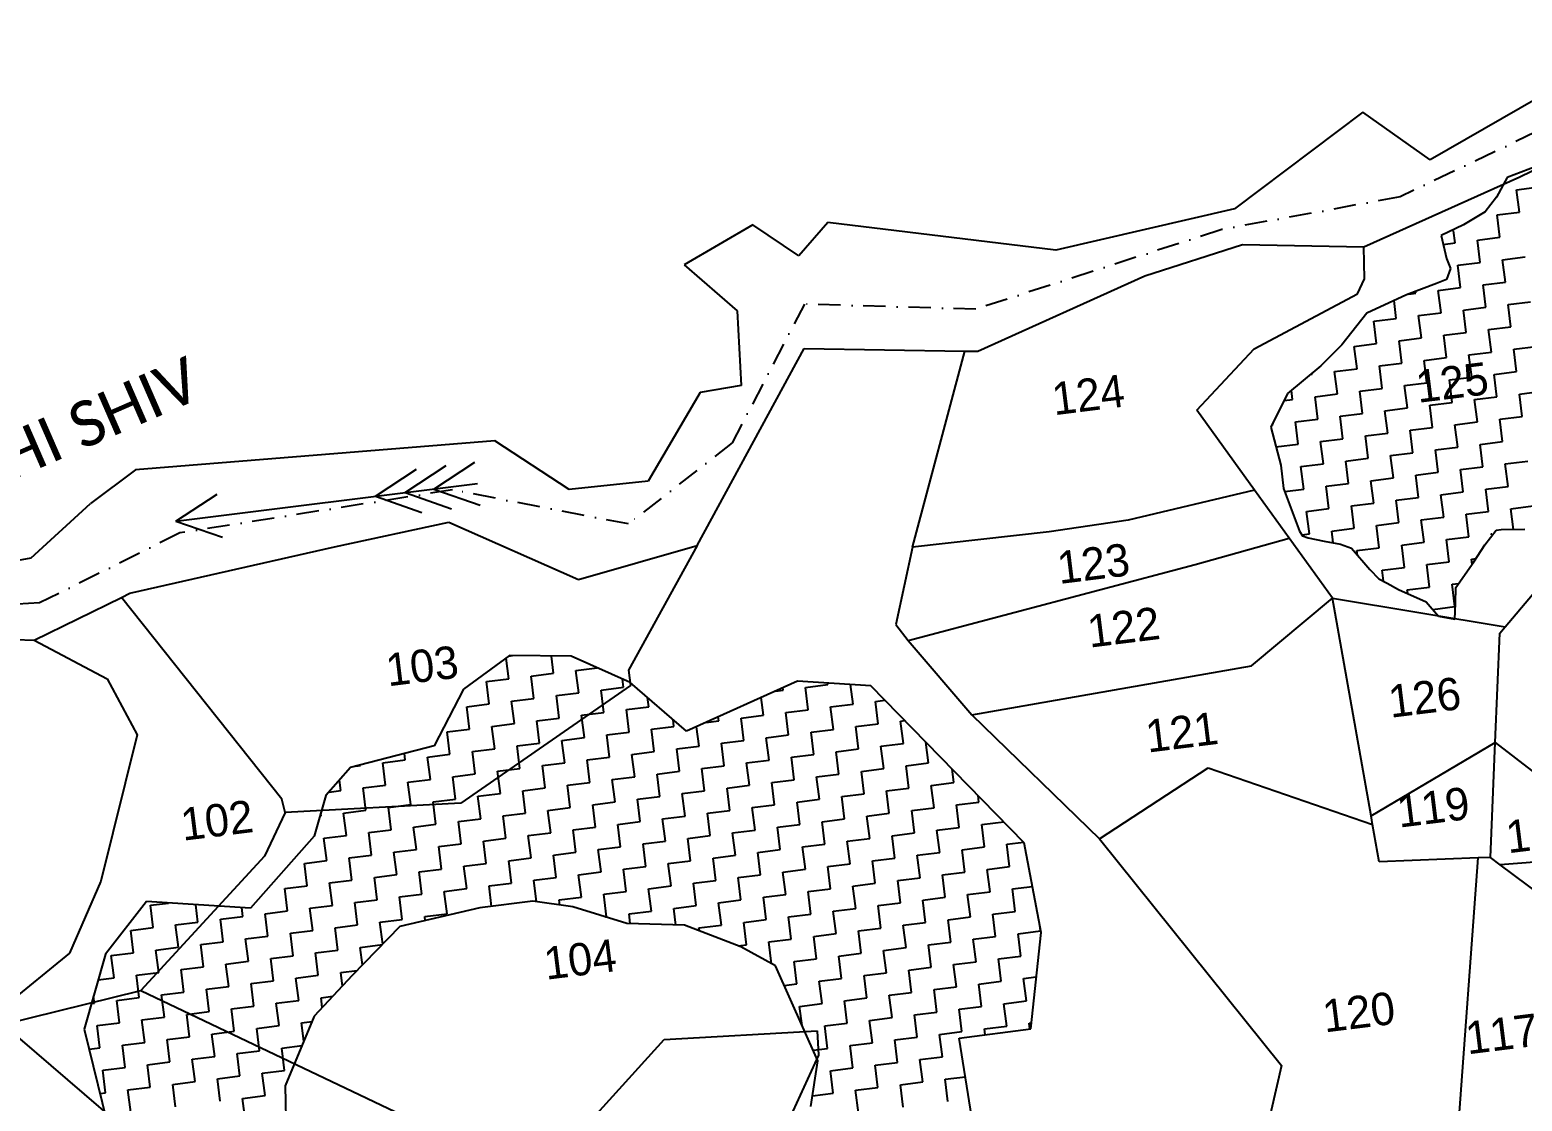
# Model space of a CAD drawing. Header units: metres. Extents: x 290108 to 292128, y 1990044 to 1991719.
# Drawn here: x 291090.2 to 291424.1, y 1991421.1 to 1991660.9 of the extents above; entities that cross this region are included whole.
import ezdxf
from ezdxf.enums import TextEntityAlignment as Align

# ---------------------------------------------------------------- set-up
doc = ezdxf.new("R2010")
doc.units = ezdxf.units.M
doc.header["$MEASUREMENT"] = 0
doc.linetypes.add('DASHDOT', pattern=[1, 0.5, -0.25, 0, -0.25])
for name, color, linetype in [('OFF', 1, 'Continuous'), ('POLY_HATCH', 12, 'Continuous'), ('POLY_PARCEL', 6, 'Continuous'), ('POLY_WATER', 4, 'Continuous'), ('TEXT_MAPOUT', 7, 'Continuous'), ('TEXT_PARCEL', 7, 'Continuous'), ('V_BOUND_STREAM_LINE', 7, 'DASHDOT')]:
    doc.layers.add(name, color=color, linetype=linetype)
doc.styles.add('Legend', font='calibri.ttf')
doc.styles.add('TEXT_MAP', font='')
doc.styles.get('TEXT_MAP').set_extended_font_data('Kruti Dev 050')

msp = doc.modelspace()

# ---------------------------------------------------------------- linework, layer by layer
for points in [[(291167.5, 1991556.5), (291176.71, 1991562.55)], [(291174.13, 1991557.33), (291183.34, 1991563.38)], [(291180.56, 1991558.13), (291189.77, 1991564.17)], [(291122.85, 1991550.95), (291190.37, 1991559.35)], [(291122.85, 1991550.95), (291132.06, 1991556.99)], [(291167.5, 1991556.5), (291177.91, 1991552.9)], [(291174.13, 1991557.33), (291184.55, 1991553.72)], [(291180.56, 1991558.13), (291190.97, 1991554.52)], [(291122.85, 1991550.95), (291133.26, 1991547.34)]]:
    msp.add_lwpolyline(points)
at = {"layer": 'OFF'}
for p, q in [((291251.97, 1991617.28), (291236.61, 1991608.31)), ((291090.38, 1991542.65), (291103.76, 1991554.9)), ((291084.16, 1991438.23), (291115, 1991445.85))]:
    msp.add_line(p, q, dxfattribs=at)
at = {"layer": 'POLY_HATCH'}
for p, q in [((291432.02, 1991632.18), (291420.81, 1991627.85)), ((291420.81, 1991627.85), (291418.43, 1991623.44)), ((291418.43, 1991623.44), (291415.89, 1991620.19)), ((291415.89, 1991620.19), (291410.98, 1991617.24)), ((291410.98, 1991617.24), (291405.99, 1991614.85)), ((291405.99, 1991614.85), (291407.21, 1991609.73)), ((291407.21, 1991609.73), (291408.08, 1991607.49)), ((291408.08, 1991607.49), (291407.21, 1991605.03)), ((291404.97, 1991604.17), (291398.25, 1991601.57)), ((291407.21, 1991605.03), (291404.97, 1991604.17)), ((291398.25, 1991601.57), (291389.36, 1991597.53)), ((291389.36, 1991597.53), (291383.79, 1991590.38)), ((291383.79, 1991590.38), (291379.09, 1991585.69)), ((291379.09, 1991585.69), (291371.64, 1991579.48)), ((291371.64, 1991579.48), (291367.88, 1991571.97)), ((291367.88, 1991571.97), (291370.11, 1991563.45)), ((291370.11, 1991563.45), (291370.76, 1991558.25)), ((291370.76, 1991558.25), (291374.29, 1991548.71)), ((291374.29, 1991548.71), (291375.01, 1991547.63)), ((291415.77, 1991545.66), (291418.3, 1991548.91)), ((291418.3, 1991548.91), (291419.46, 1991549.05)), ((291419.46, 1991549.05), (291424.74, 1991549.12)), ((291375.01, 1991547.63), (291376.24, 1991547.19)), ((291376.24, 1991547.19), (291379.86, 1991546.47)), ((291379.86, 1991546.47), (291383.47, 1991545.75)), ((291383.47, 1991545.75), (291385.93, 1991544.88)), ((291413.31, 1991541.83), (291415.77, 1991545.66)), ((291385.93, 1991544.88), (291390.04, 1991540.11)), ((291390.04, 1991540.11), (291392.06, 1991538.01)), ((291409.33, 1991536.05), (291413.31, 1991541.83)), ((291392.06, 1991538.01), (291393.94, 1991537.07)), ((291393.94, 1991537.07), (291396.47, 1991535.63)), ((291396.47, 1991535.63), (291402.68, 1991532.88)), ((291409.19, 1991532.51), (291409.33, 1991536.05)), ((291402.68, 1991532.88), (291405.43, 1991529.7)), ((291409.04, 1991528.98), (291409.19, 1991532.51)), ((291405.43, 1991529.7), (291409.04, 1991528.98)), ((291197.53, 1991520.84), (291187.21, 1991513.31)), ((291211.29, 1991520.68), (291197.53, 1991520.84)), ((291224.52, 1991514.83), (291211.29, 1991520.68)), ((291187.21, 1991513.31), (291180.67, 1991500.63)), ((291237.13, 1991503.91), (291224.52, 1991514.83)), ((291261.98, 1991515.12), (291237.13, 1991503.91)), ((291278.36, 1991514.04), (291261.98, 1991515.12)), ((291312.72, 1991478.96), (291278.36, 1991514.04)), ((291180.67, 1991500.63), (291161.9, 1991495.8)), ((291161.9, 1991495.8), (291156.43, 1991489.5)), ((291156.43, 1991489.5), (291153.81, 1991480.43)), ((291153.81, 1991480.43), (291139.57, 1991464.29)), ((291316.48, 1991458.82), (291312.72, 1991478.96)), ((291116.26, 1991465.77), (291107.1, 1991454.01)), ((291139.57, 1991464.29), (291116.26, 1991465.77)), ((291202.72, 1991465.86), (291190.88, 1991464.39)), ((291211.7, 1991464.57), (291202.72, 1991465.86)), ((291190.88, 1991464.39), (291172.96, 1991460.16)), ((291223.79, 1991460.87), (291211.7, 1991464.57)), ((291172.96, 1991460.16), (291162.3, 1991449.21)), ((291236.67, 1991460.47), (291223.79, 1991460.87)), ((291249.3, 1991455.63), (291236.67, 1991460.47)), ((291314.16, 1991437.3), (291316.48, 1991458.82)), ((291257.04, 1991451.38), (291249.3, 1991455.63)), ((291107.1, 1991454.01), (291102.32, 1991437.18)), ((291162.3, 1991449.21), (291153.8, 1991440.14)), ((291266.5, 1991430.12), (291257.04, 1991451.38)), ((291153.8, 1991440.14), (291147.33, 1991424.51)), ((291102.32, 1991437.18), (291107.39, 1991416.57)), ((291298.15, 1991435.21), (291314.16, 1991437.3)), ((291300.98, 1991417.45), (291298.15, 1991435.21)), ((291264.97, 1991419.91), (291266.5, 1991430.12)), ((291147.33, 1991424.51), (291147.62, 1991409.32))]:
    msp.add_line(p, q, dxfattribs=at)
at = {"layer": 'POLY_HATCH', "linetype": 'Continuous'}
for p, q in [((291422.91, 1991625.13), (291427.92, 1991625.75)), ((291423.53, 1991620.11), (291422.91, 1991625.13)), ((291418.52, 1991619.49), (291423.53, 1991620.11)), ((291419.14, 1991614.48), (291418.52, 1991619.49)), ((291409.12, 1991613.23), (291408.78, 1991615.92)), ((291406.46, 1991612.9), (291409.12, 1991613.23)), ((291414.13, 1991613.86), (291419.14, 1991614.48)), ((291414.75, 1991608.85), (291414.13, 1991613.86)), ((291409.74, 1991608.22), (291414.75, 1991608.85)), ((291419.76, 1991609.47), (291424.78, 1991610.09)), ((291420.39, 1991604.46), (291419.76, 1991609.47)), ((291410.37, 1991603.21), (291409.74, 1991608.22)), ((291400.34, 1991601.96), (291400.29, 1991602.36)), ((291405.35, 1991602.59), (291410.37, 1991603.21)), ((291405.98, 1991597.58), (291405.35, 1991602.59)), ((291415.38, 1991603.83), (291420.39, 1991604.46)), ((291416, 1991598.82), (291415.38, 1991603.83)), ((291395.95, 1991596.33), (291395.46, 1991600.3)), ((291398.76, 1991601.77), (291400.34, 1991601.96)), ((291410.99, 1991598.2), (291416, 1991598.82)), ((291421.01, 1991599.45), (291426.02, 1991600.07)), ((291421.63, 1991594.43), (291421.01, 1991599.45)), ((291390.94, 1991595.71), (291395.95, 1991596.33)), ((291391.57, 1991590.69), (291390.94, 1991595.71)), ((291400.97, 1991596.95), (291405.98, 1991597.58)), ((291401.59, 1991591.94), (291400.97, 1991596.95)), ((291411.61, 1991593.19), (291410.99, 1991598.2)), ((291406.6, 1991592.56), (291411.61, 1991593.19)), ((291407.22, 1991587.55), (291406.6, 1991592.56)), ((291416.62, 1991593.81), (291421.63, 1991594.43)), ((291417.25, 1991588.8), (291416.62, 1991593.81)), ((291386.55, 1991590.07), (291391.57, 1991590.69)), ((291387.18, 1991585.06), (291386.55, 1991590.07)), ((291396.58, 1991591.32), (291401.59, 1991591.94)), ((291397.2, 1991586.31), (291396.58, 1991591.32)), ((291412.24, 1991588.18), (291417.25, 1991588.8)), ((291422.26, 1991589.42), (291427.27, 1991590.05)), ((291422.88, 1991584.41), (291422.26, 1991589.42)), ((291392.19, 1991585.68), (291397.2, 1991586.31)), ((291392.81, 1991580.67), (291392.19, 1991585.68)), ((291402.21, 1991586.93), (291407.22, 1991587.55)), ((291402.84, 1991581.92), (291402.21, 1991586.93)), ((291412.86, 1991583.16), (291412.24, 1991588.18)), ((291376.78, 1991583.77), (291377.16, 1991583.81)), ((291377.16, 1991583.81), (291377.13, 1991584.05)), ((291382.17, 1991584.44), (291387.18, 1991585.06)), ((291382.79, 1991579.42), (291382.17, 1991584.44)), ((291407.85, 1991582.54), (291412.86, 1991583.16)), ((291408.47, 1991577.53), (291407.85, 1991582.54)), ((291417.87, 1991583.79), (291422.88, 1991584.41)), ((291418.49, 1991578.78), (291417.87, 1991583.79)), ((291372.77, 1991578.18), (291372.51, 1991580.21)), ((291377.78, 1991578.8), (291382.79, 1991579.42)), ((291378.4, 1991573.79), (291377.78, 1991578.8)), ((291387.8, 1991580.05), (291392.81, 1991580.67)), ((291388.43, 1991575.04), (291387.8, 1991580.05)), ((291397.82, 1991581.29), (291402.84, 1991581.92)), ((291398.45, 1991576.28), (291397.82, 1991581.29)), ((291413.48, 1991578.15), (291418.49, 1991578.78)), ((291423.51, 1991579.4), (291428.52, 1991580.02)), ((291424.13, 1991574.39), (291423.51, 1991579.4)), ((291370.87, 1991577.94), (291372.77, 1991578.18)), ((291393.44, 1991575.66), (291398.45, 1991576.28)), ((291394.06, 1991570.65), (291393.44, 1991575.66)), ((291403.46, 1991576.91), (291408.47, 1991577.53)), ((291404.08, 1991571.89), (291403.46, 1991576.91)), ((291414.11, 1991573.14), (291413.48, 1991578.15)), ((291368.15, 1991572.51), (291368.38, 1991572.54)), ((291368.38, 1991572.54), (291368.34, 1991572.89)), ((291373.39, 1991573.17), (291378.4, 1991573.79)), ((291374.01, 1991568.15), (291373.39, 1991573.17)), ((291383.41, 1991574.41), (291388.43, 1991575.04)), ((291384.04, 1991569.4), (291383.41, 1991574.41)), ((291409.09, 1991572.52), (291414.11, 1991573.14)), ((291409.72, 1991567.51), (291409.09, 1991572.52)), ((291419.12, 1991573.77), (291424.13, 1991574.39)), ((291419.74, 1991568.75), (291419.12, 1991573.77)), ((291379.03, 1991568.78), (291384.04, 1991569.4)), ((291379.65, 1991563.77), (291379.03, 1991568.78)), ((291389.05, 1991570.02), (291394.06, 1991570.65)), ((291389.67, 1991565.01), (291389.05, 1991570.02)), ((291399.07, 1991571.27), (291404.08, 1991571.89)), ((291399.69, 1991566.26), (291399.07, 1991571.27)), ((291414.73, 1991568.13), (291419.74, 1991568.75)), ((291369.04, 1991567.54), (291374.01, 1991568.15)), ((291394.68, 1991565.64), (291399.69, 1991566.26)), ((291395.31, 1991560.63), (291394.68, 1991565.64)), ((291404.71, 1991566.88), (291409.72, 1991567.51)), ((291405.33, 1991561.87), (291404.71, 1991566.88)), ((291415.35, 1991563.12), (291414.73, 1991568.13)), ((291374.64, 1991563.14), (291379.65, 1991563.77)), ((291375.26, 1991558.13), (291374.64, 1991563.14)), ((291384.66, 1991564.39), (291389.67, 1991565.01)), ((291385.28, 1991559.38), (291384.66, 1991564.39)), ((291410.34, 1991562.5), (291415.35, 1991563.12)), ((291410.96, 1991557.48), (291410.34, 1991562.5)), ((291420.36, 1991563.74), (291425.38, 1991564.37)), ((291420.99, 1991558.73), (291420.36, 1991563.74)), ((291380.27, 1991558.75), (291385.28, 1991559.38)), ((291380.9, 1991553.74), (291380.27, 1991558.75)), ((291390.3, 1991560), (291395.31, 1991560.63)), ((291390.92, 1991554.99), (291390.3, 1991560)), ((291400.32, 1991561.25), (291405.33, 1991561.87)), ((291400.94, 1991556.24), (291400.32, 1991561.25)), ((291415.98, 1991558.11), (291420.99, 1991558.73)), ((291371, 1991557.6), (291375.26, 1991558.13)), ((291395.93, 1991555.61), (291400.94, 1991556.24)), ((291396.55, 1991550.6), (291395.93, 1991555.61)), ((291405.95, 1991556.86), (291410.96, 1991557.48)), ((291406.58, 1991551.85), (291405.95, 1991556.86)), ((291416.6, 1991553.1), (291415.98, 1991558.11)), ((291375.88, 1991553.12), (291380.9, 1991553.74)), ((291376.51, 1991548.11), (291375.88, 1991553.12)), ((291385.91, 1991554.37), (291390.92, 1991554.99)), ((291386.53, 1991549.36), (291385.91, 1991554.37)), ((291411.59, 1991552.47), (291416.6, 1991553.1)), ((291412.21, 1991547.46), (291411.59, 1991552.47)), ((291421.61, 1991553.72), (291426.62, 1991554.34)), ((291422.19, 1991549.08), (291421.61, 1991553.72)), ((291381.52, 1991548.73), (291386.53, 1991549.36)), ((291381.85, 1991546.07), (291381.52, 1991548.73)), ((291391.54, 1991549.98), (291396.55, 1991550.6)), ((291392.17, 1991544.97), (291391.54, 1991549.98)), ((291401.57, 1991551.23), (291406.58, 1991551.85)), ((291402.19, 1991546.21), (291401.57, 1991551.23)), ((291374.83, 1991547.9), (291376.51, 1991548.11)), ((291397.18, 1991545.59), (291402.19, 1991546.21)), ((291397.8, 1991540.58), (291397.18, 1991545.59)), ((291407.2, 1991546.84), (291412.21, 1991547.46)), ((291407.82, 1991541.83), (291407.2, 1991546.84)), ((291417.22, 1991548.08), (291417.34, 1991548.1)), ((291417.24, 1991547.94), (291417.22, 1991548.08)), ((291387.15, 1991544.34), (291392.17, 1991544.97)), ((291387.28, 1991543.3), (291387.15, 1991544.34)), ((291412.83, 1991542.45), (291413.79, 1991542.57)), ((291412.97, 1991541.34), (291412.83, 1991542.45)), ((291392.79, 1991539.96), (291397.8, 1991540.58)), ((291393.09, 1991537.56), (291392.79, 1991539.96)), ((291402.81, 1991541.2), (291407.82, 1991541.83)), ((291403.44, 1991536.19), (291402.81, 1991541.2)), ((291398.42, 1991535.57), (291403.44, 1991536.19)), ((291398.53, 1991534.72), (291398.42, 1991535.57)), ((291408.45, 1991536.81), (291409.99, 1991537.01)), ((291409.07, 1991531.8), (291408.45, 1991536.81)), ((291404.14, 1991531.19), (291409.07, 1991531.8)), ((291197.34, 1991515.64), (291196.77, 1991520.29)), ((291197.38, 1991520.73), (291198.18, 1991520.83)), ((291207.37, 1991516.89), (291206.89, 1991520.73)), ((291192.33, 1991515.02), (291197.34, 1991515.64)), ((291202.36, 1991516.26), (291207.37, 1991516.89)), ((291202.98, 1991511.25), (291202.36, 1991516.26)), ((291212.38, 1991517.51), (291217.13, 1991518.1)), ((291213, 1991512.5), (291212.38, 1991517.51)), ((291223.02, 1991513.75), (291222.79, 1991515.6)), ((291192.96, 1991510.01), (291192.33, 1991515.02)), ((291207.99, 1991511.88), (291213, 1991512.5)), ((291218.01, 1991513.12), (291223.02, 1991513.75)), ((291218.64, 1991508.11), (291218.01, 1991513.12)), ((291257.03, 1991512.89), (291258.73, 1991513.1)), ((291258.73, 1991513.1), (291258.66, 1991513.62)), ((291263.74, 1991513.72), (291268.75, 1991514.35)), ((291264.36, 1991508.71), (291263.74, 1991513.72)), ((291268.75, 1991514.35), (291268.71, 1991514.67)), ((291274.39, 1991509.96), (291273.84, 1991514.34)), ((291187.94, 1991509.38), (291192.96, 1991510.01)), ((291188.57, 1991504.37), (291187.94, 1991509.38)), ((291197.97, 1991510.63), (291202.98, 1991511.25)), ((291198.59, 1991505.62), (291197.97, 1991510.63)), ((291208.61, 1991506.87), (291207.99, 1991511.88)), ((291223.65, 1991508.74), (291228.66, 1991509.36)), ((291224.27, 1991503.72), (291223.65, 1991508.74)), ((291228.66, 1991509.36), (291228.4, 1991511.47)), ((291254.34, 1991507.47), (291253.84, 1991511.45)), ((291259.35, 1991508.09), (291264.36, 1991508.71)), ((291269.37, 1991509.34), (291274.39, 1991509.96)), ((291270, 1991504.32), (291269.37, 1991509.34)), ((291279.4, 1991510.58), (291281.49, 1991510.84)), ((291280.02, 1991505.57), (291279.4, 1991510.58)), ((291193.58, 1991505), (291198.59, 1991505.62)), ((291203.6, 1991506.24), (291208.61, 1991506.87)), ((291204.23, 1991501.23), (291203.6, 1991506.24)), ((291213.63, 1991507.49), (291218.64, 1991508.11)), ((291214.25, 1991502.48), (291213.63, 1991507.49)), ((291234.29, 1991504.97), (291234.1, 1991506.53)), ((291241.46, 1991505.86), (291244.32, 1991506.22)), ((291244.32, 1991506.22), (291244.21, 1991507.1)), ((291249.33, 1991506.84), (291254.34, 1991507.47)), ((291249.95, 1991501.83), (291249.33, 1991506.84)), ((291259.97, 1991503.08), (291259.35, 1991508.09)), ((291275.01, 1991504.95), (291280.02, 1991505.57)), ((291285.03, 1991506.19), (291285.93, 1991506.31)), ((291285.66, 1991501.18), (291285.03, 1991506.19)), ((291183.56, 1991503.75), (291188.57, 1991504.37)), ((291184.18, 1991498.74), (291183.56, 1991503.75)), ((291194.2, 1991499.98), (291193.58, 1991505)), ((291209.24, 1991501.85), (291214.25, 1991502.48)), ((291219.26, 1991503.1), (291224.27, 1991503.72)), ((291219.88, 1991498.09), (291219.26, 1991503.1)), ((291229.28, 1991504.35), (291234.29, 1991504.97)), ((291229.91, 1991499.34), (291229.28, 1991504.35)), ((291239.93, 1991500.58), (291239.39, 1991504.93)), ((291254.96, 1991502.45), (291259.97, 1991503.08)), ((291255.59, 1991497.44), (291254.96, 1991502.45)), ((291264.99, 1991503.7), (291270, 1991504.32)), ((291265.61, 1991498.69), (291264.99, 1991503.7)), ((291275.63, 1991499.94), (291275.01, 1991504.95)), ((291174.16, 1991497.49), (291173.98, 1991498.91)), ((291179.17, 1991498.11), (291184.18, 1991498.74)), ((291189.19, 1991499.36), (291194.2, 1991499.98)), ((291189.81, 1991494.35), (291189.19, 1991499.36)), ((291199.21, 1991500.61), (291204.23, 1991501.23)), ((291199.84, 1991495.6), (291199.21, 1991500.61)), ((291209.86, 1991496.84), (291209.24, 1991501.85)), ((291224.89, 1991498.71), (291229.91, 1991499.34)), ((291225.52, 1991493.7), (291224.89, 1991498.71)), ((291234.92, 1991499.96), (291239.93, 1991500.58)), ((291235.54, 1991494.95), (291234.92, 1991499.96)), ((291244.94, 1991501.21), (291249.95, 1991501.83)), ((291245.56, 1991496.2), (291244.94, 1991501.21)), ((291260.6, 1991498.07), (291265.61, 1991498.69)), ((291270.62, 1991499.31), (291275.63, 1991499.94)), ((291271.24, 1991494.3), (291270.62, 1991499.31)), ((291280.64, 1991500.56), (291285.66, 1991501.18)), ((291281.27, 1991495.55), (291280.64, 1991500.56)), ((291291.29, 1991496.8), (291290.71, 1991501.43)), ((291163.14, 1991496.12), (291164.13, 1991496.24)), ((291164.13, 1991496.24), (291164.12, 1991496.37)), ((291169.15, 1991496.87), (291174.16, 1991497.49)), ((291169.77, 1991491.86), (291169.15, 1991496.87)), ((291179.79, 1991493.1), (291179.17, 1991498.11)), ((291194.83, 1991494.97), (291199.84, 1991495.6)), ((291204.85, 1991496.22), (291209.86, 1991496.84)), ((291205.47, 1991491.21), (291204.85, 1991496.22)), ((291214.87, 1991497.47), (291219.88, 1991498.09)), ((291215.5, 1991492.45), (291214.87, 1991497.47)), ((291240.55, 1991495.57), (291245.56, 1991496.2)), ((291241.18, 1991490.56), (291240.55, 1991495.57)), ((291250.58, 1991496.82), (291255.59, 1991497.44)), ((291251.2, 1991491.81), (291250.58, 1991496.82)), ((291261.22, 1991493.05), (291260.6, 1991498.07)), ((291276.26, 1991494.92), (291281.27, 1991495.55)), ((291286.28, 1991496.17), (291291.29, 1991496.8)), ((291286.9, 1991491.16), (291286.28, 1991496.17)), ((291296.93, 1991492.41), (291296.54, 1991495.48)), ((291159.75, 1991490.61), (291159.45, 1991492.98)), ((291174.78, 1991492.48), (291179.79, 1991493.1)), ((291175.4, 1991487.47), (291174.78, 1991492.48)), ((291184.8, 1991493.73), (291189.81, 1991494.35)), ((291185.43, 1991488.71), (291184.8, 1991493.73)), ((291195.45, 1991489.96), (291194.83, 1991494.97)), ((291210.48, 1991491.83), (291215.5, 1991492.45)), ((291220.51, 1991493.08), (291225.52, 1991493.7)), ((291221.13, 1991488.07), (291220.51, 1991493.08)), ((291230.53, 1991494.33), (291235.54, 1991494.95)), ((291231.15, 1991489.31), (291230.53, 1991494.33)), ((291256.21, 1991492.43), (291261.22, 1991493.05)), ((291256.83, 1991487.42), (291256.21, 1991492.43)), ((291266.23, 1991493.68), (291271.24, 1991494.3)), ((291266.86, 1991488.67), (291266.23, 1991493.68)), ((291276.88, 1991489.91), (291276.26, 1991494.92)), ((291291.91, 1991491.78), (291296.93, 1991492.41)), ((291157.11, 1991490.28), (291159.75, 1991490.61)), ((291164.76, 1991491.23), (291169.77, 1991491.86)), ((291165.38, 1991486.22), (291164.76, 1991491.23)), ((291180.42, 1991488.09), (291185.43, 1991488.71)), ((291190.44, 1991489.34), (291195.45, 1991489.96)), ((291191.06, 1991484.33), (291190.44, 1991489.34)), ((291200.46, 1991490.58), (291205.47, 1991491.21)), ((291201.08, 1991485.57), (291200.46, 1991490.58)), ((291211.11, 1991486.82), (291210.48, 1991491.83)), ((291226.14, 1991488.69), (291231.15, 1991489.31)), ((291226.77, 1991483.68), (291226.14, 1991488.69)), ((291236.16, 1991489.94), (291241.18, 1991490.56)), ((291236.79, 1991484.93), (291236.16, 1991489.94)), ((291246.19, 1991491.18), (291251.2, 1991491.81)), ((291246.81, 1991486.17), (291246.19, 1991491.18)), ((291261.85, 1991488.04), (291266.86, 1991488.67)), ((291271.87, 1991489.29), (291276.88, 1991489.91)), ((291272.49, 1991484.28), (291271.87, 1991489.29)), ((291281.89, 1991490.54), (291286.9, 1991491.16)), ((291282.51, 1991485.53), (291281.89, 1991490.54)), ((291292.54, 1991486.77), (291291.91, 1991491.78)), ((291302.56, 1991488.02), (291302.37, 1991489.53)), ((291155.36, 1991484.97), (291155.29, 1991485.54)), ((291160.37, 1991485.6), (291165.38, 1991486.22)), ((291160.99, 1991480.59), (291160.37, 1991485.6)), ((291170.39, 1991486.84), (291175.4, 1991487.47)), ((291171.02, 1991481.83), (291170.39, 1991486.84)), ((291181.04, 1991483.08), (291180.42, 1991488.09)), ((291196.07, 1991484.95), (291201.08, 1991485.57)), ((291206.1, 1991486.2), (291211.11, 1991486.82)), ((291206.72, 1991481.19), (291206.1, 1991486.2)), ((291216.12, 1991487.44), (291221.13, 1991488.07)), ((291216.74, 1991482.43), (291216.12, 1991487.44)), ((291241.8, 1991485.55), (291246.81, 1991486.17)), ((291242.42, 1991480.54), (291241.8, 1991485.55)), ((291251.82, 1991486.8), (291256.83, 1991487.42)), ((291252.45, 1991481.78), (291251.82, 1991486.8)), ((291262.47, 1991483.03), (291261.85, 1991488.04)), ((291277.5, 1991484.9), (291282.51, 1991485.53)), ((291287.53, 1991486.15), (291292.54, 1991486.77)), ((291288.15, 1991481.14), (291287.53, 1991486.15)), ((291297.55, 1991487.4), (291302.56, 1991488.02)), ((291298.17, 1991482.38), (291297.55, 1991487.4)), ((291155.11, 1991484.94), (291155.36, 1991484.97)), ((291176.03, 1991482.46), (291181.04, 1991483.08)), ((291176.65, 1991477.44), (291176.03, 1991482.46)), ((291186.05, 1991483.7), (291191.06, 1991484.33)), ((291186.67, 1991478.69), (291186.05, 1991483.7)), ((291196.7, 1991479.94), (291196.07, 1991484.95)), ((291211.73, 1991481.81), (291216.74, 1991482.43)), ((291221.75, 1991483.06), (291226.77, 1991483.68)), ((291222.38, 1991478.04), (291221.75, 1991483.06)), ((291231.78, 1991484.3), (291236.79, 1991484.93)), ((291232.4, 1991479.29), (291231.78, 1991484.3)), ((291257.46, 1991482.41), (291262.47, 1991483.03)), ((291258.08, 1991477.4), (291257.46, 1991482.41)), ((291267.48, 1991483.65), (291272.49, 1991484.28)), ((291268.1, 1991478.64), (291267.48, 1991483.65)), ((291278.13, 1991479.89), (291277.5, 1991484.9)), ((291293.16, 1991481.76), (291298.17, 1991482.38)), ((291303.18, 1991483.01), (291308.15, 1991483.63)), ((291303.81, 1991478), (291303.18, 1991483.01)), ((291155.98, 1991479.96), (291160.99, 1991480.59)), ((291156.61, 1991474.95), (291155.98, 1991479.96)), ((291166, 1991481.21), (291171.02, 1991481.83)), ((291166.63, 1991476.2), (291166, 1991481.21)), ((291181.66, 1991478.07), (291186.67, 1991478.69)), ((291191.69, 1991479.31), (291196.7, 1991479.94)), ((291192.31, 1991474.3), (291191.69, 1991479.31)), ((291201.71, 1991480.56), (291206.72, 1991481.19)), ((291202.33, 1991475.55), (291201.71, 1991480.56)), ((291212.35, 1991476.8), (291211.73, 1991481.81)), ((291227.39, 1991478.67), (291232.4, 1991479.29)), ((291228.01, 1991473.66), (291227.39, 1991478.67)), ((291237.41, 1991479.91), (291242.42, 1991480.54)), ((291238.03, 1991474.9), (291237.41, 1991479.91)), ((291247.43, 1991481.16), (291252.45, 1991481.78)), ((291248.06, 1991476.15), (291247.43, 1991481.16)), ((291263.09, 1991478.02), (291268.1, 1991478.64)), ((291273.11, 1991479.27), (291278.13, 1991479.89)), ((291273.74, 1991474.26), (291273.11, 1991479.27)), ((291283.14, 1991480.51), (291288.15, 1991481.14)), ((291283.76, 1991475.5), (291283.14, 1991480.51)), ((291293.78, 1991476.75), (291293.16, 1991481.76)), ((291308.82, 1991478.62), (291312.6, 1991479.09)), ((291309.44, 1991473.61), (291308.82, 1991478.62)), ((291161.62, 1991475.57), (291166.63, 1991476.2)), ((291162.24, 1991470.56), (291161.62, 1991475.57)), ((291171.64, 1991476.82), (291176.65, 1991477.44)), ((291172.26, 1991471.81), (291171.64, 1991476.82)), ((291182.29, 1991473.06), (291181.66, 1991478.07)), ((291197.32, 1991474.93), (291202.33, 1991475.55)), ((291207.34, 1991476.17), (291212.35, 1991476.8)), ((291207.97, 1991471.16), (291207.34, 1991476.17)), ((291217.37, 1991477.42), (291222.38, 1991478.04)), ((291217.99, 1991472.41), (291217.37, 1991477.42)), ((291243.05, 1991475.53), (291248.06, 1991476.15)), ((291243.67, 1991470.51), (291243.05, 1991475.53)), ((291253.07, 1991476.77), (291258.08, 1991477.4)), ((291253.69, 1991471.76), (291253.07, 1991476.77)), ((291263.72, 1991473.01), (291263.09, 1991478.02)), ((291278.75, 1991474.88), (291283.76, 1991475.5)), ((291288.77, 1991476.13), (291293.78, 1991476.75)), ((291289.4, 1991471.11), (291288.77, 1991476.13)), ((291298.8, 1991477.37), (291303.81, 1991478)), ((291299.42, 1991472.36), (291298.8, 1991477.37)), ((291151.59, 1991474.33), (291156.61, 1991474.95)), ((291152.22, 1991469.32), (291151.59, 1991474.33)), ((291177.27, 1991472.43), (291182.29, 1991473.06)), ((291177.9, 1991467.42), (291177.27, 1991472.43)), ((291187.3, 1991473.68), (291192.31, 1991474.3)), ((291187.92, 1991468.67), (291187.3, 1991473.68)), ((291197.94, 1991469.92), (291197.32, 1991474.93)), ((291212.98, 1991471.79), (291217.99, 1991472.41)), ((291223, 1991473.03), (291228.01, 1991473.66)), ((291223.62, 1991468.02), (291223, 1991473.03)), ((291233.02, 1991474.28), (291238.03, 1991474.9)), ((291233.65, 1991469.27), (291233.02, 1991474.28)), ((291258.7, 1991472.39), (291263.72, 1991473.01)), ((291259.33, 1991467.37), (291258.7, 1991472.39)), ((291268.73, 1991473.63), (291273.74, 1991474.26)), ((291269.35, 1991468.62), (291268.73, 1991473.63)), ((291279.37, 1991469.87), (291278.75, 1991474.88)), ((291294.41, 1991471.74), (291299.42, 1991472.36)), ((291304.43, 1991472.98), (291309.44, 1991473.61)), ((291305.05, 1991467.97), (291304.43, 1991472.98)), ((291147.21, 1991468.69), (291152.22, 1991469.32)), ((291147.83, 1991463.68), (291147.21, 1991468.69)), ((291157.23, 1991469.94), (291162.24, 1991470.56)), ((291157.85, 1991464.93), (291157.23, 1991469.94)), ((291167.25, 1991471.19), (291172.26, 1991471.81)), ((291167.88, 1991466.17), (291167.25, 1991471.19)), ((291182.91, 1991468.04), (291187.92, 1991468.67)), ((291192.93, 1991469.29), (291197.94, 1991469.92)), ((291193.5, 1991464.71), (291192.93, 1991469.29)), ((291202.96, 1991470.54), (291207.97, 1991471.16)), ((291203.55, 1991465.74), (291202.96, 1991470.54)), ((291213.6, 1991466.77), (291212.98, 1991471.79)), ((291228.64, 1991468.64), (291233.65, 1991469.27)), ((291229.26, 1991463.63), (291228.64, 1991468.64)), ((291238.66, 1991469.89), (291243.67, 1991470.51)), ((291239.28, 1991464.88), (291238.66, 1991469.89)), ((291248.68, 1991471.14), (291253.69, 1991471.76)), ((291249.3, 1991466.13), (291248.68, 1991471.14)), ((291264.34, 1991468), (291269.35, 1991468.62)), ((291274.36, 1991469.24), (291279.37, 1991469.87)), ((291274.99, 1991464.23), (291274.36, 1991469.24)), ((291284.38, 1991470.49), (291289.4, 1991471.11)), ((291285.01, 1991465.48), (291284.38, 1991470.49)), ((291295.03, 1991466.73), (291294.41, 1991471.74)), ((291310.07, 1991468.6), (291314.55, 1991469.15)), ((291310.69, 1991463.59), (291310.07, 1991468.6)), ((291117.14, 1991464.95), (291121.18, 1991465.45)), ((291162.86, 1991465.55), (291167.88, 1991466.17)), ((291163.49, 1991460.54), (291162.86, 1991465.55)), ((291172.89, 1991466.8), (291177.9, 1991467.42)), ((291173.51, 1991461.79), (291172.89, 1991466.8)), ((291183.53, 1991463.03), (291182.91, 1991468.04)), ((291208.59, 1991466.15), (291213.6, 1991466.77)), ((291208.73, 1991465), (291208.59, 1991466.15)), ((291218.61, 1991467.4), (291223.62, 1991468.02)), ((291219.24, 1991462.39), (291218.61, 1991467.4)), ((291244.29, 1991465.5), (291249.3, 1991466.13)), ((291244.92, 1991460.49), (291244.29, 1991465.5)), ((291254.32, 1991466.75), (291259.33, 1991467.37)), ((291254.94, 1991461.74), (291254.32, 1991466.75)), ((291264.96, 1991462.99), (291264.34, 1991468)), ((291280, 1991464.86), (291285.01, 1991465.48)), ((291290.02, 1991466.1), (291295.03, 1991466.73)), ((291290.64, 1991461.09), (291290.02, 1991466.1)), ((291300.04, 1991467.35), (291305.05, 1991467.97)), ((291300.67, 1991462.34), (291300.04, 1991467.35)), ((291117.76, 1991459.94), (291117.14, 1991464.95)), ((291127.78, 1991461.19), (291127.3, 1991465.07)), ((291132.8, 1991461.81), (291137.81, 1991462.43)), ((291137.81, 1991462.43), (291137.56, 1991464.42)), ((291142.82, 1991463.06), (291147.83, 1991463.68)), ((291143.44, 1991458.05), (291142.82, 1991463.06)), ((291152.84, 1991464.3), (291157.85, 1991464.93)), ((291153.46, 1991459.29), (291152.84, 1991464.3)), ((291178.52, 1991462.41), (291183.53, 1991463.03)), ((291178.64, 1991461.5), (291178.52, 1991462.41)), ((291218.95, 1991462.35), (291219.24, 1991462.39)), ((291224.25, 1991463.01), (291229.26, 1991463.63)), ((291224.52, 1991460.85), (291224.25, 1991463.01)), ((291234.27, 1991464.26), (291239.28, 1991464.88)), ((291234.73, 1991460.53), (291234.27, 1991464.26)), ((291259.95, 1991462.36), (291264.96, 1991462.99)), ((291260.57, 1991457.35), (291259.95, 1991462.36)), ((291269.97, 1991463.61), (291274.99, 1991464.23)), ((291270.6, 1991458.6), (291269.97, 1991463.61)), ((291280.62, 1991459.84), (291280, 1991464.86)), ((291295.65, 1991461.72), (291300.67, 1991462.34)), ((291305.68, 1991462.96), (291310.69, 1991463.59)), ((291306.3, 1991457.95), (291305.68, 1991462.96)), ((291112.75, 1991459.32), (291117.76, 1991459.94)), ((291113.37, 1991454.31), (291112.75, 1991459.32)), ((291122.77, 1991460.56), (291127.78, 1991461.19)), ((291123.4, 1991455.55), (291122.77, 1991460.56)), ((291133.42, 1991456.8), (291132.8, 1991461.81)), ((291148.45, 1991458.67), (291153.46, 1991459.29)), ((291149.08, 1991453.66), (291148.45, 1991458.67)), ((291158.48, 1991459.92), (291163.49, 1991460.54)), ((291159.1, 1991454.9), (291158.48, 1991459.92)), ((291168.5, 1991461.16), (291173.51, 1991461.79)), ((291169.12, 1991456.21), (291168.5, 1991461.16)), ((291239.91, 1991459.87), (291244.92, 1991460.49)), ((291239.99, 1991459.2), (291239.91, 1991459.87)), ((291249.93, 1991461.12), (291254.94, 1991461.74)), ((291250.55, 1991456.1), (291249.93, 1991461.12)), ((291265.59, 1991457.97), (291270.6, 1991458.6)), ((291275.61, 1991459.22), (291280.62, 1991459.84)), ((291276.23, 1991454.21), (291275.61, 1991459.22)), ((291285.63, 1991460.47), (291290.64, 1991461.09)), ((291286.25, 1991455.46), (291285.63, 1991460.47)), ((291296.28, 1991456.7), (291295.65, 1991461.72)), ((291311.31, 1991458.57), (291316.32, 1991459.2)), ((291311.94, 1991453.56), (291311.31, 1991458.57)), ((291316.32, 1991459.2), (291316.16, 1991460.53)), ((291118.38, 1991454.93), (291123.4, 1991455.55)), ((291128.41, 1991456.18), (291133.42, 1991456.8)), ((291129.03, 1991451.16), (291128.41, 1991456.18)), ((291138.43, 1991457.42), (291143.44, 1991458.05)), ((291139.05, 1991452.41), (291138.43, 1991457.42)), ((291164.11, 1991455.53), (291169.05, 1991456.14)), ((291164.6, 1991451.58), (291164.11, 1991455.53)), ((291248.67, 1991455.87), (291250.55, 1991456.1)), ((291255.56, 1991456.73), (291260.57, 1991457.35)), ((291256.17, 1991451.86), (291255.56, 1991456.73)), ((291266.21, 1991452.96), (291265.59, 1991457.97)), ((291281.24, 1991454.83), (291286.25, 1991455.46)), ((291291.27, 1991456.08), (291296.28, 1991456.7)), ((291291.89, 1991451.07), (291291.27, 1991456.08)), ((291301.29, 1991457.33), (291306.3, 1991457.95)), ((291301.91, 1991452.32), (291301.29, 1991457.33)), ((291108.36, 1991453.68), (291113.37, 1991454.31)), ((291108.99, 1991448.67), (291108.36, 1991453.68)), ((291119.01, 1991449.92), (291118.38, 1991454.93)), ((291134.04, 1991451.79), (291139.05, 1991452.41)), ((291144.06, 1991453.03), (291149.08, 1991453.66)), ((291144.69, 1991448.02), (291144.06, 1991453.03)), ((291154.09, 1991454.28), (291159.1, 1991454.9)), ((291154.71, 1991449.27), (291154.09, 1991454.28)), ((291261.2, 1991452.34), (291266.21, 1991452.96)), ((291261.82, 1991447.33), (291261.2, 1991452.34)), ((291271.22, 1991453.59), (291276.23, 1991454.21)), ((291271.84, 1991448.58), (291271.22, 1991453.59)), ((291281.87, 1991449.82), (291281.24, 1991454.83)), ((291296.9, 1991451.69), (291301.91, 1991452.32)), ((291306.92, 1991452.94), (291311.94, 1991453.56)), ((291307.55, 1991447.93), (291306.92, 1991452.94)), ((291105.46, 1991448.23), (291108.99, 1991448.67)), ((291114, 1991449.29), (291119.01, 1991449.92)), ((291114.62, 1991444.28), (291114, 1991449.29)), ((291124.02, 1991450.54), (291129.03, 1991451.16)), ((291124.64, 1991445.53), (291124.02, 1991450.54)), ((291134.67, 1991446.78), (291134.04, 1991451.79)), ((291149.7, 1991448.65), (291154.71, 1991449.27)), ((291150.32, 1991443.64), (291149.7, 1991448.65)), ((291159.72, 1991449.89), (291163.41, 1991450.35)), ((291160.1, 1991446.87), (291159.72, 1991449.89)), ((291266.83, 1991447.95), (291271.84, 1991448.58)), ((291276.86, 1991449.2), (291281.87, 1991449.82)), ((291277.48, 1991444.19), (291276.86, 1991449.2)), ((291286.88, 1991450.45), (291291.89, 1991451.07)), ((291287.5, 1991445.43), (291286.88, 1991450.45)), ((291297.52, 1991446.68), (291296.9, 1991451.69)), ((291312.56, 1991448.55), (291315.41, 1991448.91)), ((291313.18, 1991443.54), (291312.56, 1991448.55)), ((291119.63, 1991444.91), (291124.64, 1991445.53)), ((291129.65, 1991446.15), (291134.67, 1991446.78)), ((291130.28, 1991441.14), (291129.65, 1991446.15)), ((291139.68, 1991447.4), (291144.69, 1991448.02)), ((291140.3, 1991442.39), (291139.68, 1991447.4)), ((291259, 1991446.98), (291261.82, 1991447.33)), ((291267.46, 1991442.94), (291266.83, 1991447.95)), ((291282.49, 1991444.81), (291287.5, 1991445.43)), ((291292.51, 1991446.06), (291297.52, 1991446.68)), ((291293.14, 1991441.05), (291292.51, 1991446.06)), ((291302.54, 1991447.3), (291307.55, 1991447.93)), ((291303.16, 1991442.29), (291302.54, 1991447.3)), ((291103.97, 1991442.96), (291104.6, 1991443.04)), ((291104.6, 1991443.04), (291104.41, 1991444.53)), ((291109.61, 1991443.66), (291114.62, 1991444.28)), ((291110.23, 1991438.65), (291109.61, 1991443.66)), ((291120.25, 1991439.89), (291119.63, 1991444.91)), ((291135.29, 1991441.76), (291140.3, 1991442.39)), ((291145.31, 1991443.01), (291150.32, 1991443.64)), ((291145.94, 1991438), (291145.31, 1991443.01)), ((291155.33, 1991444.26), (291157.96, 1991444.59)), ((291155.61, 1991442.07), (291155.33, 1991444.26)), ((291262.44, 1991442.32), (291267.46, 1991442.94)), ((291262.98, 1991438.05), (291262.44, 1991442.32)), ((291272.47, 1991443.56), (291277.48, 1991444.19)), ((291273.09, 1991438.55), (291272.47, 1991443.56)), ((291283.11, 1991439.8), (291282.49, 1991444.81)), ((291298.15, 1991441.67), (291303.16, 1991442.29)), ((291308.17, 1991442.92), (291313.18, 1991443.54)), ((291308.79, 1991437.9), (291308.17, 1991442.92)), ((291105.22, 1991438.02), (291110.23, 1991438.65)), ((291115.24, 1991439.27), (291120.25, 1991439.89)), ((291115.87, 1991434.26), (291115.24, 1991439.27)), ((291125.27, 1991440.52), (291130.28, 1991441.14)), ((291125.89, 1991435.51), (291125.27, 1991440.52)), ((291135.91, 1991436.75), (291135.29, 1991441.76)), ((291150.95, 1991438.62), (291153.3, 1991438.92)), ((291151.46, 1991434.49), (291150.95, 1991438.62)), ((291268.08, 1991437.93), (291273.09, 1991438.55)), ((291278.1, 1991439.18), (291283.11, 1991439.8)), ((291278.73, 1991434.16), (291278.1, 1991439.18)), ((291288.13, 1991440.42), (291293.14, 1991441.05)), ((291288.75, 1991435.41), (291288.13, 1991440.42)), ((291298.77, 1991436.66), (291298.15, 1991441.67)), ((291313.81, 1991438.53), (291314.29, 1991438.59)), ((291313.96, 1991437.27), (291313.81, 1991438.53)), ((291105.84, 1991433.01), (291105.22, 1991438.02)), ((291120.88, 1991434.88), (291125.89, 1991435.51)), ((291130.9, 1991436.13), (291135.91, 1991436.75)), ((291131.52, 1991431.12), (291130.9, 1991436.13)), ((291140.92, 1991437.38), (291145.94, 1991438)), ((291141.55, 1991432.37), (291140.92, 1991437.38)), ((291268.7, 1991432.92), (291268.08, 1991437.93)), ((291283.74, 1991434.79), (291288.75, 1991435.41)), ((291293.76, 1991436.03), (291298.77, 1991436.66)), ((291294.38, 1991431.02), (291293.76, 1991436.03)), ((291303.78, 1991437.28), (291308.79, 1991437.9)), ((291303.95, 1991435.96), (291303.78, 1991437.28)), ((291103.42, 1991432.71), (291105.84, 1991433.01)), ((291110.86, 1991433.64), (291115.87, 1991434.26)), ((291111.48, 1991428.62), (291110.86, 1991433.64)), ((291121.5, 1991429.87), (291120.88, 1991434.88)), ((291136.54, 1991431.74), (291141.55, 1991432.37)), ((291146.56, 1991432.99), (291151.07, 1991433.55)), ((291147.18, 1991427.98), (291146.56, 1991432.99)), ((291265.44, 1991432.51), (291268.7, 1991432.92)), ((291273.71, 1991433.54), (291278.73, 1991434.16)), ((291274.34, 1991428.53), (291273.71, 1991433.54)), ((291284.36, 1991429.78), (291283.74, 1991434.79)), ((291106.47, 1991428), (291111.48, 1991428.62)), ((291116.49, 1991429.25), (291121.5, 1991429.87)), ((291117.11, 1991424.24), (291116.49, 1991429.25)), ((291126.51, 1991430.5), (291131.52, 1991431.12)), ((291127.14, 1991425.48), (291126.51, 1991430.5)), ((291137.16, 1991426.73), (291136.54, 1991431.74)), ((291269.33, 1991427.91), (291274.34, 1991428.53)), ((291279.35, 1991429.15), (291284.36, 1991429.78)), ((291279.97, 1991424.14), (291279.35, 1991429.15)), ((291289.37, 1991430.4), (291294.38, 1991431.02)), ((291290, 1991425.39), (291289.37, 1991430.4)), ((291107.09, 1991422.99), (291106.47, 1991428)), ((291122.13, 1991424.86), (291127.14, 1991425.48)), ((291132.15, 1991426.11), (291137.16, 1991426.73)), ((291132.77, 1991421.1), (291132.15, 1991426.11)), ((291142.17, 1991427.35), (291147.18, 1991427.98)), ((291142.79, 1991422.34), (291142.17, 1991427.35)), ((291269.95, 1991422.89), (291269.33, 1991427.91)), ((291284.98, 1991424.76), (291290, 1991425.39)), ((291295.01, 1991426.01), (291299.53, 1991426.57)), ((291295.63, 1991421), (291295.01, 1991426.01)), ((291105.85, 1991422.84), (291107.09, 1991422.99)), ((291112.1, 1991423.61), (291117.11, 1991424.24)), ((291112.73, 1991418.6), (291112.1, 1991423.61)), ((291122.75, 1991419.85), (291122.13, 1991424.86)), ((291137.78, 1991421.72), (291142.79, 1991422.34)), ((291265.33, 1991422.32), (291269.95, 1991422.89)), ((291274.96, 1991423.52), (291279.97, 1991424.14)), ((291275.58, 1991418.51), (291274.96, 1991423.52)), ((291285.61, 1991419.75), (291284.98, 1991424.76)), ((291138.41, 1991416.71), (291137.78, 1991421.72))]:
    msp.add_line(p, q, dxfattribs=at)
at = {"layer": 'POLY_PARCEL'}
for p, q in [((291388.87, 1991605.17), (291388.68, 1991612.34)), ((291387.32, 1991601.84), (291388.87, 1991605.17)), ((291364.14, 1991589.55), (291387.32, 1991601.84)), ((291287.68, 1991545.15), (291299.44, 1991589.02)), ((291351.34, 1991575.8), (291364.14, 1991589.55)), ((291420.36, 1991527.28), (291466.3, 1991581.87)), ((291364.26, 1991557.87), (291351.34, 1991575.8)), ((291364.26, 1991557.87), (291335.97, 1991551.15)), ((291372, 1991547.14), (291364.26, 1991557.87)), ((291335.97, 1991551.15), (291318.25, 1991548.56)), ((291239.49, 1991545.48), (291224.13, 1991517.59)), ((291318.25, 1991548.56), (291287.68, 1991545.15)), ((291350.93, 1991541.26), (291372, 1991547.14)), ((291381.68, 1991533.71), (291372, 1991547.14)), ((291287.68, 1991545.15), (291283.95, 1991527.83)), ((291286.75, 1991524.25), (291350.93, 1991541.26)), ((291146.52, 1991488.72), (291110.64, 1991533.85)), ((291363.56, 1991518.52), (291381.68, 1991533.71)), ((291381.68, 1991533.71), (291420.36, 1991527.28)), ((291390.33, 1991484.95), (291381.68, 1991533.71)), ((291283.95, 1991527.83), (291286.75, 1991524.25)), ((291418.12, 1991501.35), (291419.14, 1991525.83)), ((291419.14, 1991525.83), (291420.36, 1991527.28)), ((291091.11, 1991524.28), (291107.48, 1991515.62)), ((291286.75, 1991524.25), (291300.98, 1991507.6)), ((291107.48, 1991515.62), (291114.14, 1991503.12)), ((291224.13, 1991517.59), (291224.56, 1991514.11)), ((291300.98, 1991507.6), (291363.56, 1991518.52)), ((291224.56, 1991514.11), (291186.64, 1991487.83)), ((291300.98, 1991507.6), (291329.55, 1991479.79)), ((291114.14, 1991503.12), (291106.05, 1991470.36)), ((291390.33, 1991484.95), (291418.12, 1991501.35)), ((291417.06, 1991475.66), (291418.12, 1991501.35)), ((291418.12, 1991501.35), (291450.39, 1991476.4)), ((291329.55, 1991479.79), (291353.84, 1991495.75)), ((291353.84, 1991495.75), (291390.67, 1991483.04)), ((291147.29, 1991485.68), (291146.52, 1991488.72)), ((291147.29, 1991485.68), (291142.64, 1991475.95)), ((291186.64, 1991487.83), (291147.29, 1991485.68)), ((291390.67, 1991483.04), (291390.33, 1991484.95)), ((291392.16, 1991474.64), (291390.67, 1991483.04)), ((291329.55, 1991479.79), (291370.3, 1991429.09)), ((291142.64, 1991475.95), (291115, 1991445.85)), ((291414.32, 1991475.55), (291392.16, 1991474.64)), ((291409.2, 1991406.49), (291414.32, 1991475.55)), ((291417.06, 1991475.66), (291414.32, 1991475.55)), ((291419.24, 1991474.02), (291417.06, 1991475.66)), ((291450.39, 1991476.4), (291419.24, 1991474.02)), ((291436.59, 1991460.99), (291419.24, 1991474.02)), ((291106.05, 1991470.36), (291099.04, 1991454.2)), ((291099.04, 1991454.2), (291084.79, 1991442.62)), ((291115, 1991445.85), (291199.23, 1991405.76)), ((291084.16, 1991438.23), (291132.89, 1991396.47)), ((291232.08, 1991434.93), (291266.36, 1991436.84)), ((291266.36, 1991436.84), (291266.64, 1991431.39)), ((291204.15, 1991404.02), (291232.08, 1991434.93)), ((291266.64, 1991431.39), (291248.13, 1991391.06)), ((291370.3, 1991429.09), (291365.46, 1991408.11))]:
    msp.add_line(p, q, dxfattribs=at)
at = {"layer": 'POLY_WATER'}
for p, q in [((291454.27, 1991660.93), (291403.53, 1991631.82)), ((291388.47, 1991642.49), (291359.78, 1991620.89)), ((291403.53, 1991631.82), (291388.47, 1991642.49)), ((291423.6, 1991628.05), (291455.04, 1991643.33)), ((291388.68, 1991612.34), (291423.6, 1991628.05)), ((291359.78, 1991620.89), (291319.75, 1991611.6)), ((291262.25, 1991610.32), (291251.97, 1991617.28)), ((291268.77, 1991617.8), (291262.25, 1991610.32)), ((291319.75, 1991611.6), (291268.77, 1991617.8)), ((291339.68, 1991605.85), (291361.55, 1991612.88)), ((291361.55, 1991612.88), (291388.68, 1991612.34)), ((291236.61, 1991608.31), (291248.48, 1991598.03)), ((291302.33, 1991588.97), (291339.68, 1991605.85)), ((291248.48, 1991598.03), (291249.38, 1991581.28)), ((291239.49, 1991545.48), (291263.42, 1991589.62)), ((291263.42, 1991589.62), (291299.44, 1991589.02)), ((291299.44, 1991589.02), (291302.33, 1991588.97)), ((291240.16, 1991579.74), (291228.51, 1991559.87)), ((291249.38, 1991581.28), (291240.16, 1991579.74)), ((291194.2, 1991568.9), (291113.81, 1991562.43)), ((291210.85, 1991558.03), (291194.2, 1991568.9)), ((291113.81, 1991562.43), (291103.76, 1991554.9)), ((291228.51, 1991559.87), (291210.85, 1991558.03)), ((291158.33, 1991545.19), (291183.92, 1991550.72)), ((291183.92, 1991550.72), (291212.98, 1991537.87)), ((291212.98, 1991537.87), (291239.49, 1991545.48)), ((291090.38, 1991542.65), (291055.85, 1991536.4)), ((291112.56, 1991534.79), (291158.33, 1991545.19)), ((291091.11, 1991524.28), (291110.64, 1991533.85)), ((291110.64, 1991533.85), (291112.56, 1991534.79)), ((291062.5, 1991525.23), (291091.11, 1991524.28))]:
    msp.add_line(p, q, dxfattribs=at)
at = {"layer": 'V_BOUND_STREAM_LINE', "ltscale": 10}
for p, q in [((291454.57, 1991651.11), (291396.81, 1991623.54)), ((291396.81, 1991623.54), (291356.93, 1991616.23)), ((291356.93, 1991616.23), (291301.88, 1991598.4)), ((291263.51, 1991599.51), (291247.36, 1991568.49)), ((291301.88, 1991598.4), (291263.51, 1991599.51)), ((291247.36, 1991568.49), (291224.13, 1991550.31)), ((291184.73, 1991557.95), (291123.73, 1991548.31)), ((291224.13, 1991550.31), (291184.73, 1991557.95)), ((291123.73, 1991548.31), (291092.34, 1991532.64)), ((291092.34, 1991532.64), (291060.04, 1991530.58))]:
    msp.add_line(p, q, dxfattribs=at)

# ---------------------------------------------------------------- texts
at = {"layer": 'TEXT_MAPOUT', "style": 'Legend'}
msp.add_text('MOUJE MAVLCHI SHIV', height=10.1001, rotation=23.549, dxfattribs=at).set_placement((290997.15, 1991521.26))
at = {"layer": 'TEXT_PARCEL', "style": 'TEXT_MAP'}
for s, p in [('125', (291408.46, 1991582.02)), ('124', (291327, 1991579.3)), ('123', (291328.17, 1991541.47)), ('122', (291334.93, 1991527.27)), ('103', (291177.93, 1991518.56)), ('126', (291402.3, 1991511.52)), ('121', (291347.96, 1991503.78)), ('119', (291404.23, 1991486.93)), ('102', (291132.01, 1991483.99)), ('118', (291428.61, 1991481.18)), ('104', (291213.3, 1991452.87)), ('120', (291387.56, 1991441.07)), ('117', (291419.56, 1991436.17))]:
    msp.add_text(s, height=7.272, rotation=7.0915, dxfattribs=at).set_placement(p, align=Align.MIDDLE)

doc.saveas('drawing.dxf')
